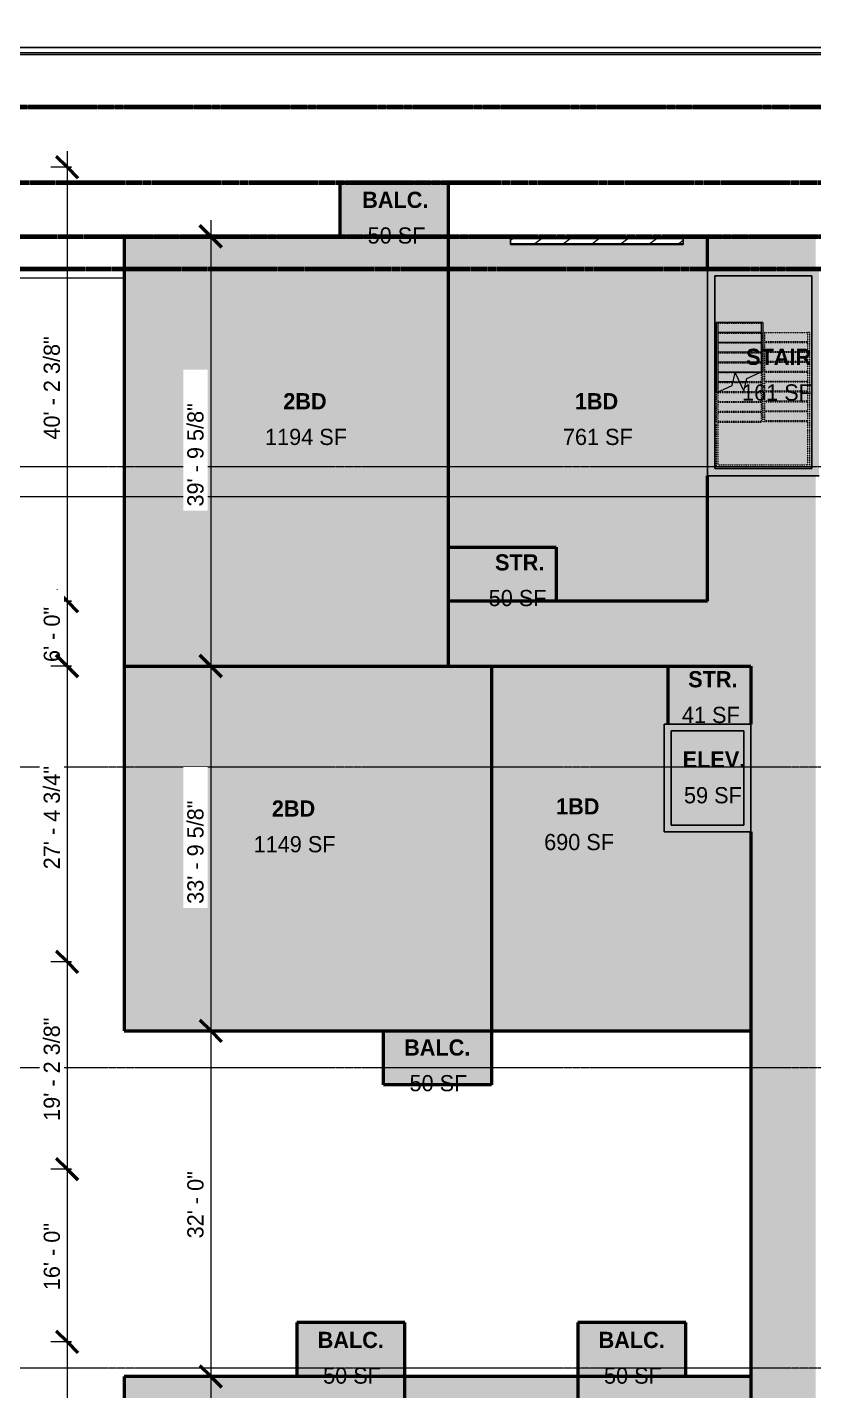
# Model space of a CAD drawing. Header units: inches. Extents: x -4414 to -113, y 9396 to 12816.
# Drawn here: x -2030 to -1157, y 10842 to 12357 of the extents above; entities that cross this region are included whole.
import ezdxf

# ---------------------------------------------------------------- set-up
doc = ezdxf.new("R2010")
doc.units = ezdxf.units.IN
doc.header["$MEASUREMENT"] = 0
for name, pattern in [('Double Dash 3_8_', [1, 0.375, -0.125, 0.125, -0.125, 0.125, -0.125]), ('Grid Line 1_2_', [0.875, 0.5, -0.125, 0.125, -0.125]), ('Overhead 1_16_', [0.101562, 0.0625, -0.039062])]:
    doc.linetypes.add(name, pattern=pattern)
for name, color, linetype, lineweight in [('0-1', 7, 'Continuous', 5), ('A-ANNO-DIMS', 211, 'Continuous', 9), ('A-ANNO-DIMS-192', 211, 'Continuous', 9), ('A-AREA-1', 53, 'Continuous', 50), ('A-AREA-IDEN', 2, 'Continuous', 9), ('A-AREA-PATT-1', 50, 'Continuous', 9), ('A-FLOR-1', 10, 'Continuous', 5), ('A-FLOR-2', 9, 'Continuous', 9), ('A-WALL', 113, 'Continuous', 9), ('A-WALL-1', 23, 'Continuous', 9), ('A-WALL-2', 253, 'Continuous', 25), ('A-WALL-5', 113, 'Continuous', 5), ('A-WALL-6', 113, 'Continuous', 25), ('A-WALL-PATT-3', 111, 'Continuous', 9), ('C-PROP-LINE', 91, 'Double Dash 3_8_', 70), ('C-TOPO', 7, 'Continuous', 9), ('G-ANNO-SYMB', 111, 'Continuous', 9), ('S-GRID-1', 1, 'Grid Line 1_2_', 9), ('S-STRS-1', 8, 'Continuous', 9), ('S-STRS-2', 55, 'Continuous', 5), ('S-STRS-3', 9, 'Continuous', 9), ('S-STRS-4', 9, 'Overhead 1_16_', 9), ('S-STRS-MBND-1', 9, 'Overhead 1_16_', 9), ('S-STRS-MBND-2', 9, 'Continuous', 9)]:
    doc.layers.add(name, color=color, linetype=linetype, lineweight=lineweight)
doc.layers.add('A-AREA-PATT-2', color=7, linetype='Continuous', lineweight=9, transparency=0.9)
doc.layers.add('A-AREA-PATT-3', color=50, linetype='Continuous', lineweight=9, transparency=0.9)
doc.styles.add('Century Gothic', font='ufonts.com_century-gothic.ttf', dxfattribs={"height": 18})
doc.styles.add('Century Gothic_B', font='GOTHICB.TTF', dxfattribs={"height": 18})
doc.dimstyles.new('OD__1_8__Tol__', dxfattribs={"dimscale": 12, "dimtxt": 18.795029, "dimasz": 2, "dimexe": 1.5, "dimexo": 1, "dimgap": 0.25, "dimtad": 1, "dimdec": 3, "dimrnd": 0.125, "dimzin": 3, "dimdsep": 46, "dimlunit": 4, "dimtxsty": 'Century Gothic', "dimblk1": 'OBLIQUE', "dimblk2": 'OBLIQUE', "dimsah": 1, "dimcen": 0.09, "dimdle": 1.5, "dimazin": 0, "dimtfac": 1, "dimtdec": 4, "dimtix": 1, "dimtmove": 0, "dimatfit": 3, "dimfxl": 1, "dimtvp": 1, "dimtfill": 1, "dimfrac": 2, "dimtolj": 1, "dimtzin": 0, "dimarcsym": 2})

# ---------------------------------------------------------------- blocks, each defined once
blk = doc.blocks.new('1750 Ox - Topography_rvt-1-FLOOR PLAN - 2ND FLOOR')
at = {"layer": 'C-TOPO'}
for p, q in [((-2297.1, 12328.6), (-1835.7, 12328.6)), ((-1835.7, 12328.6), (-2297.1, 12328.6)), ((-1835.5, 12334.6), (-2295.5, 12334.6)), ((-2295.5, 12334.6), (-1835.5, 12334.6)), ((-1835.7, 12328.6), (-1566.7, 12328.6)), ((-1566.7, 12328.6), (-1835.7, 12328.6)), ((-1567.3, 12334.6), (-1835.5, 12334.6)), ((-1835.5, 12334.6), (-1567.3, 12334.6)), ((-1368.9, 12334.6), (-1567.3, 12334.6)), ((-1567.3, 12334.6), (-1368.9, 12334.6)), ((-1566.7, 12328.6), (-1367.7, 12328.6)), ((-1367.7, 12328.6), (-1566.7, 12328.6)), ((-1319.5, 12334.6), (-1368.9, 12334.6)), ((-1368.9, 12334.6), (-1319.5, 12334.6)), ((-1367.7, 12328.6), (-1318.9, 12328.6)), ((-1318.9, 12328.6), (-1367.7, 12328.6)), ((-793.4, 12334.6), (-1319.5, 12334.6)), ((-1319.5, 12334.6), (-793.4, 12334.6)), ((-1318.9, 12328.6), (-791.3, 12328.6)), ((-791.3, 12328.6), (-1318.9, 12328.6)), ((-1837.6, 12268.6), (-2313.1, 12268.6)), ((-2313.1, 12268.6), (-1837.6, 12268.6)), ((-1560.4, 12268.6), (-1837.6, 12268.6)), ((-1837.6, 12268.6), (-1560.4, 12268.6)), ((-1355.3, 12268.6), (-1560.4, 12268.6)), ((-1560.4, 12268.6), (-1355.3, 12268.6)), ((-1313.5, 12268.6), (-1355.3, 12268.6)), ((-1355.3, 12268.6), (-1313.5, 12268.6)), ((-770.5, 12268.6), (-1313.5, 12268.6)), ((-1313.5, 12268.6), (-770.5, 12268.6)), ((-2061.9, 12078.6), (-1946.2, 12078.6)), ((-1946.2, 12078.6), (-1922.7, 12078.6))]:
    blk.add_line(p, q, dxfattribs=at)
blk = doc.blocks.new('1750 Ox - 2nd Phase_rvt-1-FLOOR PLAN - 2ND FLOOR')
at = {"layer": 'A-AREA-PATT-1'}
for points in [[(-1922.7, 11647), (-1562.7, 11647), (-1562.7, 12124.6), (-1922.7, 12124.6), (-1922.7, 11719)], [(-1318.9, 11719), (-1274.7, 11719), (-1274.7, 12124.6), (-1301.9, 12124.6), (-1301.9, 12115.7), (-1493.5, 12115.7), (-1493.5, 12124.6), (-1562.7, 12124.6), (-1562.7, 11779), (-1442.7, 11779), (-1442.7, 11719), (-1322.7, 11719)], [(-1634.7, 11241.4), (-1514.7, 11241.4), (-1514.7, 11647), (-1922.7, 11647), (-1922.7, 11241.4), (-1913.2, 11241.4)], [(-1226.7, 11241.4), (-1226.7, 11462.6), (-1322.7, 11462.6), (-1322.7, 11582.6), (-1318.9, 11582.6), (-1318.9, 11647), (-1514.7, 11647), (-1514.7, 11241.4), (-1446.9, 11241.4)], [(-1922.7, 10379.8), (-1610.7, 10379.8), (-1610.7, 10857.4), (-1922.7, 10857.4), (-1922.7, 10395.1)], [(-1442.7, 10451.8), (-1418.7, 10451.8), (-1418.7, 10857.4), (-1610.7, 10857.4), (-1610.7, 10451.8), (-1446.9, 10451.8)], [(-1274.7, 10451.8), (-1226.7, 10451.8), (-1226.7, 10857.4), (-1418.7, 10857.4), (-1418.7, 10451.8), (-1298.7, 10451.8)]]:
    blk.add_hatch(color=256, dxfattribs=at).paths.add_polyline_path(points, flags=0)
at = {"layer": 'A-AREA-PATT-2'}
for points in [[(-1613.3, 12124.6), (-1562.7, 12124.6), (-1562.7, 12184.6), (-1682.7, 12184.6), (-1682.7, 12124.6)], [(-1446.9, 11719), (-1442.7, 11719), (-1442.7, 11779), (-1562.7, 11779), (-1562.7, 11719), (-1514.7, 11719)], [(-1234.3, 11582.6), (-1226.7, 11582.6), (-1226.7, 11647), (-1318.9, 11647), (-1318.9, 11582.6), (-1274.7, 11582.6)], [(-1315.1, 11470.2), (-1234.3, 11470.2), (-1234.3, 11575), (-1315.1, 11575), (-1315.1, 11494.2)], [(-1592.1, 11181.4), (-1514.7, 11181.4), (-1514.7, 11241.4), (-1634.7, 11241.4), (-1634.7, 11181.4)], [(-1610.7, 10857.4), (-1610.7, 10917.4), (-1730.7, 10917.4), (-1730.7, 10857.4)], [(-1298.7, 10857.4), (-1298.7, 10917.4), (-1418.7, 10917.4), (-1418.7, 10857.4)]]:
    blk.add_hatch(color=256, dxfattribs=at).paths.add_polyline_path(points, flags=0)
h = blk.add_hatch(color=256, dxfattribs=at)
h.paths.add_polyline_path([(-1265.2, 11866.6), (-1158.7, 11866.6), (-1158.7, 12080.6), (-1266.7, 12080.6), (-1266.7, 11866.6)], flags=0)
h.paths.add_polyline_path([(-1265.2, 11950.7), (-1265.2, 12028.8), (-1213.2, 12028.8), (-1213.2, 11974.9), (-1231, 11966.6), (-1234.4, 11952.6), (-1243.9, 11973), (-1247.3, 11959), (-1263.2, 11951.6)], flags=0)
at = {"layer": 'A-AREA-PATT-3'}
blk.add_hatch(color=256, dxfattribs=at).paths.add_polyline_path([(-1213.8, 10281), (-1154.7, 10281), (-1154.7, 11858.6), (-1274.7, 11858.6), (-1274.7, 11719), (-1562.7, 11719), (-1562.7, 11647), (-1226.7, 11647), (-1226.7, 10451.8), (-1610.7, 10451.8), (-1610.7, 10379.8), (-1274.7, 10379.8), (-1274.7, 10281), (-1226.7, 10281)], flags=0)
at = {"layer": 'A-FLOR-1'}
h = blk.add_hatch(color=256, dxfattribs=at)
h.paths.add_polyline_path([(-1154.7, 10012.6), (-1154.7, 10051), (-1274.7, 10051), (-1274.7, 10012.6)], flags=0)
h.paths.add_polyline_path([(-1213.8, 12088.6), (-1154.7, 12088.6), (-1154.7, 12124.6), (-1274.7, 12124.6), (-1274.7, 12088.6), (-1266.7, 12088.6)], flags=0)
at = {"layer": 'A-WALL-1'}
for points in [[(-1213.8, 12080.6), (-1150.7, 12080.6), (-1150.7, 12088.6), (-1274.7, 12088.6), (-1274.7, 12080.6), (-1266.7, 12080.6)], [(-1266.7, 11858.6), (-1266.7, 12080.6), (-1274.7, 12080.6), (-1274.7, 11858.6)], [(-1150.7, 11866.6), (-1150.7, 12080.6), (-1158.7, 12080.6), (-1158.7, 11866.6)], [(-1158.7, 11858.6), (-1150.7, 11858.6), (-1150.7, 11866.6), (-1266.7, 11866.6), (-1266.7, 11858.6), (-1213.8, 11858.6)], [(-1234.3, 11575), (-1226.7, 11575), (-1226.7, 11582.6), (-1322.7, 11582.6), (-1322.7, 11575), (-1315.1, 11575)], [(-1315.1, 11470.2), (-1315.1, 11575), (-1322.7, 11575), (-1322.7, 11470.2)], [(-1234.3, 11462.6), (-1226.7, 11462.6), (-1226.7, 11575), (-1234.3, 11575), (-1234.3, 11470.2)], [(-1322.7, 11462.6), (-1234.3, 11462.6), (-1234.3, 11470.2), (-1322.7, 11470.2)]]:
    blk.add_hatch(color=256, dxfattribs=at).paths.add_polyline_path(points, flags=0)
at = {"layer": 'S-STRS-1'}
blk.add_hatch(color=256, dxfattribs=at).paths.add_polyline_path([(-1265.2, 11950.7), (-1263.2, 11951.6), (-1263.2, 12028.8), (-1265.2, 12028.8), (-1265.2, 11951.8)], flags=0)
at = {"layer": 'S-STRS-2'}
for points in [[(-1215.6, 12017.8), (-1215.2, 12017.8), (-1215.2, 12028.8), (-1263.2, 12028.8), (-1263.2, 12017.8), (-1221.5, 12017.8)], [(-1215.6, 12006.8), (-1215.2, 12006.8), (-1215.2, 12017.8), (-1263.2, 12017.8), (-1263.2, 12006.8), (-1232.5, 12006.8)], [(-1215.2, 11974), (-1213.2, 11974.9), (-1213.2, 12028.8), (-1215.2, 12028.8), (-1215.2, 11984.8)], [(-1215.2, 11995.8), (-1215.2, 12006.8), (-1263.2, 12006.8), (-1263.2, 11995.8), (-1215.6, 11995.8)], [(-1254.5, 11984.8), (-1215.2, 11984.8), (-1215.2, 11995.8), (-1263.2, 11995.8), (-1263.2, 11984.8)], [(-1215.6, 11973.8), (-1215.2, 11974), (-1215.2, 11984.8), (-1263.2, 11984.8), (-1263.2, 11973.8), (-1243.9, 11973.8)], [(-1231.9, 11962.8), (-1231, 11966.6), (-1215.6, 11973.8), (-1263.2, 11973.8), (-1263.2, 11962.8), (-1246.4, 11962.8), (-1243.9, 11973), (-1239.2, 11962.8)], [(-1263.2, 11951.6), (-1262.8, 11951.8), (-1263.2, 11951.8)]]:
    blk.add_hatch(color=256, dxfattribs=at).paths.add_polyline_path(points, flags=0)
h = blk.add_hatch(color=256, dxfattribs=at)
h.paths.add_polyline_path([(-1262.8, 11951.8), (-1247.3, 11959), (-1246.4, 11962.8), (-1263.2, 11962.8), (-1263.2, 11951.8)], flags=0)
h.paths.add_polyline_path([(-1234.4, 11952.6), (-1231.9, 11962.8), (-1239.2, 11962.8)], flags=0)
at = {"layer": 'A-AREA-1'}
for p, q in [((-1682.7, 12184.6), (-1562.7, 12184.6)), ((-1682.7, 12124.6), (-1682.7, 12184.6)), ((-1562.7, 12184.6), (-1562.7, 12124.6)), ((-1922.7, 12124.6), (-1493.5, 12124.6)), ((-1922.7, 12124.6), (-1922.7, 11241.4)), ((-1562.7, 12124.6), (-1562.7, 11647)), ((-1301.9, 12124.6), (-770.7, 12124.6)), ((-1274.7, 12088.6), (-1274.7, 12124.6)), ((-1274.7, 12088.6), (-1274.7, 12124.6)), ((-1274.7, 11740.6), (-1274.7, 11858.6)), ((-1274.7, 11719), (-1274.7, 11858.6)), ((-1562.7, 11779), (-1442.7, 11779)), ((-1442.7, 11779), (-1442.7, 11719)), ((-1274.7, 11719), (-1562.7, 11719)), ((-1922.7, 11647), (-1226.7, 11647)), ((-1514.7, 11647), (-1514.7, 11241.4)), ((-1318.9, 11647), (-1318.9, 11582.6)), ((-1226.7, 11647), (-1226.7, 11582.6)), ((-1226.7, 11462.6), (-1226.7, 10451.8)), ((-1922.7, 11241.4), (-1226.7, 11241.4)), ((-1634.7, 11181.4), (-1634.7, 11241.4)), ((-1514.7, 11241.4), (-1514.7, 11181.4)), ((-1514.7, 11181.4), (-1634.7, 11181.4)), ((-1730.7, 10917.4), (-1730.7, 10857.4)), ((-1610.7, 10917.4), (-1730.7, 10917.4)), ((-1610.7, 10857.4), (-1610.7, 10917.4)), ((-1418.7, 10917.4), (-1418.7, 10857.4)), ((-1298.7, 10917.4), (-1418.7, 10917.4)), ((-1298.7, 10857.4), (-1298.7, 10917.4)), ((-1226.7, 10857.4), (-1922.7, 10857.4)), ((-1922.7, 10857.4), (-1922.7, 10012.6)), ((-1610.7, 10379.8), (-1610.7, 10857.4)), ((-1418.7, 10857.4), (-1418.7, 10451.8))]:
    blk.add_line(p, q, dxfattribs=at)
at = {"layer": 'A-FLOR-2'}
for p, q in [((-1493.5, 12124.6), (-1922.7, 12124.6)), ((-1922.7, 12124.6), (-1922.7, 11241.4)), ((-770.7, 12124.6), (-1301.9, 12124.6)), ((-1922.7, 11241.4), (-1226.7, 11241.4)), ((-1226.7, 11241.4), (-1226.7, 10857.4)), ((-1226.7, 10857.4), (-1922.7, 10857.4)), ((-1922.7, 10857.4), (-1922.7, 10012.6))]:
    blk.add_line(p, q, dxfattribs=at)
at = {"layer": 'A-WALL-2'}
for p, q in [((-1150.7, 12088.6), (-1274.7, 12088.6)), ((-1274.7, 12088.6), (-1274.7, 12080.6)), ((-1274.7, 12080.6), (-1274.7, 11858.6)), ((-1266.7, 12080.6), (-1158.7, 12080.6)), ((-1266.7, 11866.6), (-1266.7, 12080.6)), ((-1158.7, 12080.6), (-1158.7, 11866.6)), ((-1158.7, 11866.6), (-1266.7, 11866.6)), ((-1274.7, 11858.6), (-1266.7, 11858.6)), ((-1266.7, 11858.6), (-1150.7, 11858.6)), ((-1226.7, 11582.6), (-1322.7, 11582.6)), ((-1322.7, 11582.6), (-1322.7, 11575)), ((-1226.7, 11575), (-1226.7, 11582.6)), ((-1322.7, 11575), (-1322.7, 11470.2)), ((-1315.1, 11575), (-1234.3, 11575)), ((-1315.1, 11470.2), (-1315.1, 11575)), ((-1234.3, 11575), (-1234.3, 11470.2)), ((-1226.7, 11462.6), (-1226.7, 11575)), ((-1322.7, 11470.2), (-1322.7, 11462.6)), ((-1322.7, 11462.6), (-1234.3, 11462.6)), ((-1234.3, 11470.2), (-1315.1, 11470.2)), ((-1234.3, 11462.6), (-1226.7, 11462.6))]:
    blk.add_line(p, q, dxfattribs=at)
at = {"layer": 'S-STRS-3'}
for p, q in [((-1263.2, 12028.8), (-1265.2, 12028.8)), ((-1265.2, 12028.8), (-1265.2, 11950.7)), ((-1263.2, 12028.8), (-1263.2, 12017.8)), ((-1215.2, 12028.8), (-1263.2, 12028.8)), ((-1263.2, 12017.8), (-1263.2, 12006.8)), ((-1215.2, 12017.8), (-1263.2, 12017.8)), ((-1213.2, 12028.8), (-1215.2, 12028.8)), ((-1215.2, 12028.8), (-1215.2, 12017.8)), ((-1215.2, 12017.8), (-1215.2, 12006.8)), ((-1213.2, 12028.8), (-1213.2, 11974.9)), ((-1263.2, 12006.8), (-1263.2, 11995.8)), ((-1215.2, 12006.8), (-1263.2, 12006.8)), ((-1215.2, 12006.8), (-1215.2, 11995.8)), ((-1263.2, 11995.8), (-1263.2, 11984.8)), ((-1215.2, 11995.8), (-1263.2, 11995.8)), ((-1215.2, 11995.8), (-1215.2, 11984.8)), ((-1263.2, 11984.8), (-1263.2, 11973.8)), ((-1215.2, 11984.8), (-1263.2, 11984.8)), ((-1263.2, 11973.8), (-1263.2, 11962.8)), ((-1215.6, 11973.8), (-1263.2, 11973.8)), ((-1215.2, 11984.8), (-1215.2, 11974)), ((-1263.2, 11962.8), (-1263.2, 11951.8)), ((-1246.4, 11962.8), (-1263.2, 11962.8)), ((-1231.9, 11962.8), (-1239.2, 11962.8)), ((-1263.2, 11951.8), (-1263.2, 11951.6)), ((-1262.8, 11951.8), (-1263.2, 11951.8))]:
    blk.add_line(p, q, dxfattribs=at)
at = {"layer": 'S-STRS-4'}
for p, q in [((-1215.2, 12027.8), (-1263.2, 12027.8)), ((-1215.2, 12016.8), (-1263.2, 12016.8)), ((-1215.2, 12005.8), (-1263.2, 12005.8)), ((-1215.2, 11994.8), (-1263.2, 11994.8)), ((-1215.2, 11983.8), (-1263.2, 11983.8)), ((-1244, 11972.8), (-1263.2, 11972.8)), ((-1217.7, 11972.8), (-1243.8, 11972.8)), ((-1246.6, 11961.8), (-1263.2, 11961.8)), ((-1232.2, 11961.8), (-1238.7, 11961.8))]:
    blk.add_line(p, q, dxfattribs=at)
at = {"layer": 'S-STRS-MBND-1'}
for p, q in [((-1211.2, 12017.8), (-1213.2, 12017.8)), ((-1213.2, 11920.8), (-1213.2, 12017.8)), ((-1211.2, 11918.8), (-1211.2, 12017.8)), ((-1211.2, 12017.8), (-1163.2, 12017.8)), ((-1161.2, 12017.8), (-1163.2, 12017.8)), ((-1163.2, 11909.9), (-1163.2, 12017.8)), ((-1161.2, 11909.9), (-1161.2, 12017.8)), ((-1211.2, 12007.8), (-1163.2, 12007.8)), ((-1211.2, 12006.8), (-1163.2, 12006.8)), ((-1211.2, 11996.8), (-1163.2, 11996.8)), ((-1211.2, 11995.8), (-1163.2, 11995.8)), ((-1243.8, 11972.8), (-1244, 11972.8)), ((-1215.2, 11972.8), (-1217.7, 11972.8)), ((-1215.2, 11973.8), (-1215.6, 11973.8)), ((-1215.2, 11974), (-1215.2, 11920.8)), ((-1213.2, 11974.9), (-1213.2, 11920.8)), ((-1211.2, 11985.8), (-1163.2, 11985.8)), ((-1211.2, 11984.8), (-1163.2, 11984.8)), ((-1211.2, 11974.8), (-1163.2, 11974.8)), ((-1211.2, 11973.8), (-1163.2, 11973.8)), ((-1238.7, 11961.8), (-1246.6, 11961.8)), ((-1239.2, 11962.8), (-1246.4, 11962.8)), ((-1215.2, 11961.8), (-1232.2, 11961.8)), ((-1215.2, 11962.8), (-1231.9, 11962.8)), ((-1211.2, 11963.8), (-1163.2, 11963.8)), ((-1211.2, 11962.8), (-1163.2, 11962.8)), ((-1265.2, 11950.7), (-1265.2, 11916.6)), ((-1263.2, 11951.6), (-1263.2, 11916.6)), ((-1215.2, 11950.8), (-1263.2, 11950.8)), ((-1215.2, 11951.8), (-1262.8, 11951.8)), ((-1211.2, 11952.8), (-1163.2, 11952.8)), ((-1211.2, 11951.8), (-1163.2, 11951.8)), ((-1211.2, 11941.8), (-1163.2, 11941.8)), ((-1215.2, 11940.8), (-1263.2, 11940.8)), ((-1215.2, 11939.8), (-1263.2, 11939.8)), ((-1215.2, 11929.8), (-1263.2, 11929.8)), ((-1215.2, 11928.8), (-1263.2, 11928.8)), ((-1211.2, 11940.8), (-1163.2, 11940.8)), ((-1211.2, 11930.8), (-1163.2, 11930.8)), ((-1211.2, 11929.8), (-1163.2, 11929.8)), ((-1265.2, 11916.6), (-1265.2, 11868.8)), ((-1215.2, 11918.8), (-1263.2, 11918.8)), ((-1215.2, 11917.8), (-1263.2, 11917.8)), ((-1263.2, 11916.6), (-1263.2, 11870.8)), ((-1215.2, 11920.8), (-1215.2, 11918.8)), ((-1215.2, 11920.8), (-1215.2, 11918.8)), ((-1213.2, 11918.8), (-1215.2, 11918.8)), ((-1213.2, 11918.8), (-1211.2, 11918.8)), ((-1211.2, 11919.8), (-1163.2, 11919.8)), ((-1211.2, 11918.8), (-1163.2, 11918.8)), ((-1163.2, 11870.8), (-1163.2, 11909.9)), ((-1161.2, 11868.8), (-1161.2, 11909.9)), ((-1265.2, 11868.8), (-1161.2, 11868.8)), ((-1263.2, 11870.8), (-1163.2, 11870.8))]:
    blk.add_line(p, q, dxfattribs=at)
at = {"layer": 'S-STRS-MBND-2'}
for p, q in [((-1247.3, 11959), (-1243.9, 11973)), ((-1243.9, 11973), (-1234.4, 11952.6)), ((-1231, 11966.6), (-1213.2, 11974.9)), ((-1265.2, 11950.7), (-1247.3, 11959)), ((-1234.4, 11952.6), (-1231, 11966.6))]:
    blk.add_line(p, q, dxfattribs=at)
blk = doc.blocks.new('Family - ___-1749192-FLOOR PLAN - 2ND FLOOR')
at = {"layer": 'C-PROP-LINE'}
for p, q in [((-3990.8, 12268.6), (-614.5, 12268.6)), ((-3930.7, 12184.6), (-697.7, 12184.6)), ((-3870.6, 12124.6), (-733.1, 12124.6))]:
    blk.add_line(p, q, dxfattribs=at)
blk = doc.blocks.new('Family - ___-1754402-FLOOR PLAN - 2ND FLOOR')
at = {"layer": 'C-PROP-LINE'}
blk.add_line((-3834.5, 12088.6), (-614.5, 12088.6), dxfattribs=at)
blk = doc.blocks.new('DIMBLOCK20-FLOOR PLAN - 2ND FLOOR')
at = {"layer": 'A-ANNO-DIMS-192'}
for p, q in [((-1986, 12219.4), (-1986, 11719)), ((-1981, 12201.4), (-2004, 12201.4)), ((-1986, 12201.4), (-1981, 12201.4)), ((-1981, 11719), (-2004, 11719)), ((-1986, 11719), (-1981, 11719))]:
    blk.add_line(p, q, dxfattribs=at)
at = {"layer": 'A-ANNO-DIMS-192', "lineweight": 50}
for p, q in [((-1986, 12201.4), (-1998, 12213.4)), ((-1986, 12201.4), (-1974, 12189.4)), ((-1986, 11719), (-1998, 11731)), ((-1986, 11719), (-1974, 11707))]:
    blk.add_line(p, q, dxfattribs=at)
at = {"layer": 'A-ANNO-DIMS-192', "color": 0, "insert": (-2012, 11898.7), "char_height": 18, "width": 147.496, "attachment_point": 1, "rotation": 90, "line_spacing_factor": 0.984502, "style": 'Century Gothic', "bg_fill": 3, "box_fill_scale": 1.25, "bg_fill_color": 256, "bg_fill_true_color": 13158600, "bg_fill_transparency": 0}
blk.add_mtext('40\' - 2 3/8"', dxfattribs=at)
blk = doc.blocks.new('_Oblique')
at = {"color": 0, "linetype": 'ByBlock', "lineweight": -2}
blk.add_line((-0.5, -0.5), (0.5, 0.5), dxfattribs=at)
blk = doc.blocks.new('DIMBLOCK21-FLOOR PLAN - 2ND FLOOR')
at = {"layer": 'A-ANNO-DIMS-192', "lineweight": 50}
for p, q in [((-1986, 11719), (-1998, 11731)), ((-1986, 11719), (-1974, 11707)), ((-1986, 11647), (-1998, 11659)), ((-1986, 11647), (-1974, 11635))]:
    blk.add_line(p, q, dxfattribs=at)
at = {"layer": 'A-ANNO-DIMS-192'}
for p, q in [((-1981, 11719), (-2004, 11719)), ((-1986, 11719), (-1986, 11647)), ((-1986, 11719), (-1981, 11719)), ((-1981, 11647), (-2004, 11647)), ((-1986, 11647), (-1981, 11647))]:
    blk.add_line(p, q, dxfattribs=at)
at = {"layer": 'A-ANNO-DIMS-192', "color": 0, "insert": (-2012, 11651.5), "char_height": 18, "width": 75.538, "attachment_point": 1, "rotation": 90, "line_spacing_factor": 0.984502, "style": 'Century Gothic', "bg_fill": 3, "box_fill_scale": 1.25, "bg_fill_color": 256, "bg_fill_true_color": 13158600, "bg_fill_transparency": 0}
blk.add_mtext('6\' - 0"', dxfattribs=at)
blk = doc.blocks.new('DIMBLOCK22-FLOOR PLAN - 2ND FLOOR')
at = {"layer": 'A-ANNO-DIMS-192', "lineweight": 50}
for p, q in [((-1986, 11647), (-1998, 11659)), ((-1986, 11647), (-1974, 11635)), ((-1986, 11318.2), (-1998, 11330.2)), ((-1986, 11318.2), (-1974, 11306.2))]:
    blk.add_line(p, q, dxfattribs=at)
at = {"layer": 'A-ANNO-DIMS-192'}
for p, q in [((-1981, 11647), (-2004, 11647)), ((-1986, 11647), (-1986, 11318.2)), ((-1986, 11647), (-1981, 11647)), ((-1981, 11318.2), (-2004, 11318.2)), ((-1986, 11318.2), (-1981, 11318.2))]:
    blk.add_line(p, q, dxfattribs=at)
at = {"layer": 'A-ANNO-DIMS-192', "color": 0, "insert": (-2012, 11421.1), "char_height": 18, "width": 147.496, "attachment_point": 1, "rotation": 90, "line_spacing_factor": 0.984502, "style": 'Century Gothic', "bg_fill": 3, "box_fill_scale": 1.25, "bg_fill_color": 256, "bg_fill_true_color": 13158600, "bg_fill_transparency": 0}
blk.add_mtext('27\' - 4 3/4"', dxfattribs=at)
blk = doc.blocks.new('DIMBLOCK23-FLOOR PLAN - 2ND FLOOR')
at = {"layer": 'A-ANNO-DIMS-192', "lineweight": 50}
for p, q in [((-1986, 11318.2), (-1998, 11330.2)), ((-1986, 11318.2), (-1974, 11306.2)), ((-1986, 11087.8), (-1998, 11099.8)), ((-1986, 11087.8), (-1974, 11075.8))]:
    blk.add_line(p, q, dxfattribs=at)
at = {"layer": 'A-ANNO-DIMS-192'}
for p, q in [((-1981, 11318.2), (-2004, 11318.2)), ((-1986, 11318.2), (-1986, 11087.8)), ((-1986, 11318.2), (-1981, 11318.2)), ((-1981, 11087.8), (-2004, 11087.8)), ((-1986, 11087.8), (-1981, 11087.8))]:
    blk.add_line(p, q, dxfattribs=at)
at = {"layer": 'A-ANNO-DIMS-192', "color": 0, "insert": (-2012, 11141.5), "char_height": 18, "width": 147.496, "attachment_point": 1, "rotation": 90, "line_spacing_factor": 0.984502, "style": 'Century Gothic', "bg_fill": 3, "box_fill_scale": 1.25, "bg_fill_color": 256, "bg_fill_true_color": 13158600, "bg_fill_transparency": 0}
blk.add_mtext('19\' - 2 3/8"', dxfattribs=at)
blk = doc.blocks.new('DIMBLOCK24-FLOOR PLAN - 2ND FLOOR')
at = {"layer": 'A-ANNO-DIMS-192', "lineweight": 50}
for p, q in [((-1986, 11087.8), (-1998, 11099.8)), ((-1986, 11087.8), (-1974, 11075.8)), ((-1986, 10895.8), (-1998, 10907.8)), ((-1986, 10895.8), (-1974, 10883.8))]:
    blk.add_line(p, q, dxfattribs=at)
at = {"layer": 'A-ANNO-DIMS-192'}
for p, q in [((-1981, 11087.8), (-2004, 11087.8)), ((-1986, 11087.8), (-1986, 10895.8)), ((-1986, 11087.8), (-1981, 11087.8)), ((-1981, 10895.8), (-2004, 10895.8)), ((-1986, 10895.8), (-1981, 10895.8))]:
    blk.add_line(p, q, dxfattribs=at)
at = {"layer": 'A-ANNO-DIMS-192', "color": 0, "insert": (-2012, 10953.3), "char_height": 18, "width": 92.364, "attachment_point": 1, "rotation": 90, "line_spacing_factor": 0.984502, "style": 'Century Gothic', "bg_fill": 3, "box_fill_scale": 1.25, "bg_fill_color": 256, "bg_fill_true_color": 13158600, "bg_fill_transparency": 0}
blk.add_mtext('16\' - 0"', dxfattribs=at)
blk = doc.blocks.new('DIMBLOCK25-FLOOR PLAN - 2ND FLOOR')
at = {"layer": 'A-ANNO-DIMS-192', "lineweight": 50}
for p, q in [((-1986, 10895.8), (-1998, 10907.8)), ((-1986, 10895.8), (-1974, 10883.8)), ((-1986, 10451.8), (-1998, 10463.8)), ((-1986, 10451.8), (-1974, 10439.8))]:
    blk.add_line(p, q, dxfattribs=at)
at = {"layer": 'A-ANNO-DIMS-192'}
for p, q in [((-1981, 10895.8), (-2004, 10895.8)), ((-1986, 10895.8), (-1986, 10451.8)), ((-1986, 10895.8), (-1981, 10895.8)), ((-1981, 10451.8), (-2004, 10451.8)), ((-1986, 10451.8), (-1981, 10451.8))]:
    blk.add_line(p, q, dxfattribs=at)
at = {"layer": 'A-ANNO-DIMS-192', "color": 0, "insert": (-2012, 10635.3), "char_height": 18, "width": 92.364, "attachment_point": 1, "rotation": 90, "line_spacing_factor": 0.984502, "style": 'Century Gothic', "bg_fill": 3, "box_fill_scale": 1.25, "bg_fill_color": 256, "bg_fill_true_color": 13158600, "bg_fill_transparency": 0}
blk.add_mtext('37\' - 0"', dxfattribs=at)
blk = doc.blocks.new('DIMBLOCK40-FLOOR PLAN - 2ND FLOOR')
at = {"layer": 'A-ANNO-DIMS-192'}
for p, q in [((-3990.8, 12280.6), (-3990.8, 12344.4)), ((-614.5, 12280.6), (-614.5, 12344.4)), ((-596.5, 12326.4), (-4008.8, 12326.4)), ((-3990.8, 12326.4), (-3990.8, 12280.6)), ((-614.5, 12326.4), (-614.5, 12280.6))]:
    blk.add_line(p, q, dxfattribs=at)
at = {"layer": 'A-ANNO-DIMS-192', "lineweight": 50}
for p, q in [((-3990.8, 12326.4), (-3978.8, 12338.4)), ((-614.5, 12326.4), (-602.5, 12338.4)), ((-3990.8, 12326.4), (-4002.8, 12314.4)), ((-614.5, 12326.4), (-626.5, 12314.4))]:
    blk.add_line(p, q, dxfattribs=at)
at = {"layer": 'A-ANNO-DIMS-192', "color": 0, "insert": (-2371.2, 12352.5), "char_height": 18, "width": 164.322, "attachment_point": 1, "line_spacing_factor": 0.984502, "style": 'Century Gothic', "bg_fill": 3, "box_fill_scale": 1.25, "bg_fill_color": 256, "bg_fill_true_color": 13158600, "bg_fill_transparency": 0}
blk.add_mtext('281\' - 4 1/4"', dxfattribs=at)
blk = doc.blocks.new('DIMBLOCK60-FLOOR PLAN - 2ND FLOOR')
at = {"layer": 'A-ANNO-DIMS-192'}
for p, q in [((-1826.4, 12142.6), (-1826.4, 11647)), ((-1821.5, 12124.6), (-1844.4, 12124.6)), ((-1826.4, 12124.6), (-1821.5, 12124.6)), ((-1821.5, 11647), (-1844.4, 11647)), ((-1826.4, 11647), (-1821.5, 11647))]:
    blk.add_line(p, q, dxfattribs=at)
at = {"layer": 'A-ANNO-DIMS-192', "lineweight": 50}
for p, q in [((-1826.4, 12124.6), (-1838.4, 12136.6)), ((-1826.4, 12124.6), (-1814.4, 12112.6)), ((-1826.4, 11647), (-1838.4, 11659)), ((-1826.4, 11647), (-1814.4, 11635))]:
    blk.add_line(p, q, dxfattribs=at)
at = {"layer": 'A-ANNO-DIMS-192', "color": 0, "insert": (-1852.5, 11824.3), "char_height": 18, "width": 147.496, "attachment_point": 1, "rotation": 90, "line_spacing_factor": 0.984502, "style": 'Century Gothic', "bg_fill": 3, "box_fill_scale": 1.25, "bg_fill_color": 256, "bg_fill_true_color": 13158600, "bg_fill_transparency": 0}
blk.add_mtext('39\' - 9 5/8"', dxfattribs=at)
blk = doc.blocks.new('DIMBLOCK61-FLOOR PLAN - 2ND FLOOR')
at = {"layer": 'A-ANNO-DIMS-192', "lineweight": 50}
for p, q in [((-1826.4, 11647), (-1838.4, 11659)), ((-1826.4, 11647), (-1814.4, 11635)), ((-1826.4, 11241.4), (-1838.4, 11253.4)), ((-1826.4, 11241.4), (-1814.4, 11229.4))]:
    blk.add_line(p, q, dxfattribs=at)
at = {"layer": 'A-ANNO-DIMS-192'}
for p, q in [((-1821.5, 11647), (-1844.4, 11647)), ((-1826.4, 11647), (-1826.4, 11241.4)), ((-1826.4, 11647), (-1821.5, 11647)), ((-1821.5, 11241.4), (-1844.4, 11241.4)), ((-1826.4, 11241.4), (-1821.5, 11241.4))]:
    blk.add_line(p, q, dxfattribs=at)
at = {"layer": 'A-ANNO-DIMS-192', "color": 0, "insert": (-1852.5, 11382.7), "char_height": 18, "width": 147.496, "attachment_point": 1, "rotation": 90, "line_spacing_factor": 0.984502, "style": 'Century Gothic', "bg_fill": 3, "box_fill_scale": 1.25, "bg_fill_color": 256, "bg_fill_true_color": 13158600, "bg_fill_transparency": 0}
blk.add_mtext('33\' - 9 5/8"', dxfattribs=at)
blk = doc.blocks.new('DIMBLOCK62-FLOOR PLAN - 2ND FLOOR')
at = {"layer": 'A-ANNO-DIMS-192', "lineweight": 50}
for p, q in [((-1826.4, 11241.4), (-1838.4, 11253.4)), ((-1826.4, 11241.4), (-1814.4, 11229.4)), ((-1826.4, 10857.4), (-1838.4, 10869.4)), ((-1826.4, 10857.4), (-1814.4, 10845.4))]:
    blk.add_line(p, q, dxfattribs=at)
at = {"layer": 'A-ANNO-DIMS-192'}
for p, q in [((-1821.5, 11241.4), (-1844.4, 11241.4)), ((-1826.4, 11241.4), (-1826.4, 10857.4)), ((-1826.4, 11241.4), (-1821.5, 11241.4)), ((-1821.5, 10857.4), (-1844.4, 10857.4)), ((-1826.4, 10857.4), (-1821.5, 10857.4))]:
    blk.add_line(p, q, dxfattribs=at)
at = {"layer": 'A-ANNO-DIMS-192', "color": 0, "insert": (-1852.5, 11010.9), "char_height": 18, "width": 92.364, "attachment_point": 1, "rotation": 90, "line_spacing_factor": 0.984502, "style": 'Century Gothic', "bg_fill": 3, "box_fill_scale": 1.25, "bg_fill_color": 256, "bg_fill_true_color": 13158600, "bg_fill_transparency": 0}
blk.add_mtext('32\' - 0"', dxfattribs=at)
blk = doc.blocks.new('DIMBLOCK63-FLOOR PLAN - 2ND FLOOR')
at = {"layer": 'A-ANNO-DIMS-192', "lineweight": 50}
for p, q in [((-1826.4, 10857.4), (-1838.4, 10869.4)), ((-1826.4, 10857.4), (-1814.4, 10845.4)), ((-1826.4, 10379.8), (-1838.4, 10391.8)), ((-1826.4, 10379.8), (-1814.4, 10367.8))]:
    blk.add_line(p, q, dxfattribs=at)
at = {"layer": 'A-ANNO-DIMS-192'}
for p, q in [((-1821.5, 10857.4), (-1844.4, 10857.4)), ((-1826.4, 10857.4), (-1826.4, 10379.8)), ((-1826.4, 10857.4), (-1821.5, 10857.4)), ((-1821.5, 10379.8), (-1844.4, 10379.8)), ((-1826.4, 10379.8), (-1821.5, 10379.8))]:
    blk.add_line(p, q, dxfattribs=at)
at = {"layer": 'A-ANNO-DIMS-192', "color": 0, "insert": (-1852.5, 10557.1), "char_height": 18, "width": 147.496, "attachment_point": 1, "rotation": 90, "line_spacing_factor": 0.984502, "style": 'Century Gothic', "bg_fill": 3, "box_fill_scale": 1.25, "bg_fill_color": 256, "bg_fill_true_color": 13158600, "bg_fill_transparency": 0}
blk.add_mtext('39\' - 9 5/8"', dxfattribs=at)

msp = doc.modelspace()

# ---------------------------------------------------------------- hatches: boundary and pattern name
at = {"layer": 'A-WALL-5'}
for points in [[(-1493.486237, 12124.339396), (-1301.861237, 12124.339396), (-1301.861237, 12124.589396), (-1493.486237, 12124.589396)], [(-1446.923845, 12122.839396), (-1301.861237, 12122.839396), (-1301.861237, 12124.339396), (-1493.486237, 12124.339396), (-1493.486237, 12122.839396)]]:
    msp.add_hatch(color=256, dxfattribs=at).paths.add_polyline_path(points, flags=0)
at = {"layer": 'A-WALL-PATT-3'}
h = msp.add_hatch(dxfattribs=at)
h.set_pattern_fill('FP_4', color=256, style=0, pattern_type=2)
h.set_pattern_definition([(0, (0, 0), (0, 9.596), []), (315, (0, 0), (9.5968532, 0), [13.571, -13.571]), (45, (0, 0), (9.5968532, 0), [13.571, -13.571])])
h.paths.add_polyline_path([(-1446.923845, 12121.839396), (-1301.861237, 12121.839396), (-1301.861237, 12122.839396), (-1493.486237, 12122.839396), (-1493.486237, 12121.839396)], flags=0)
h = msp.add_hatch(dxfattribs=at)
h.set_pattern_fill('FP_1', color=256, style=0, pattern_type=2)
h.set_pattern_definition([(216.87, (12.795, 31.987), (95.9612857, 63.9749714), [15.994, -143.942]), (206.565, (31.987, 22.391), (-31.986981, -31.986924), [35.763, -35.763]), (198.435, (31.987, 6.397), (-63.974746, -31.987128), [20.231, -80.922])])
h.paths.add_polyline_path([(-1446.923845, 12116.339396), (-1301.861237, 12116.339396), (-1301.861237, 12121.839396), (-1493.486237, 12121.839396), (-1493.486237, 12116.339396)], flags=0)
h = msp.add_hatch(dxfattribs=at)
h.set_pattern_fill('FP_2', color=256, style=0, pattern_type=2)
h.set_pattern_definition([(0, (0, 0), (61.44, 15.36), [2.534, -43.546, 2.534, -43.546, -245.76]), (0, (0, 0), (61.44, 15.36), [-92.16, 2.534, -89.626, 2.534, -43.546, -107.52]), (0, (0, 0), (61.44, 15.36), [-230.4, 2.534, -28.186, 2.534, -74.266]), (120, (23.04, 7.68), (-44.02215, 45.5286), [2.534, -43.546, 2.534, -43.546, -245.76]), (120, (23.04, 7.68), (-44.02215, 45.5286), [-92.16, 2.534, -89.626, 2.534, -43.546, -107.52]), (120, (23.04, 7.68), (-44.02215, 45.5286), [-230.4, 2.534, -28.186, 2.534, -74.266]), (240, (30.72, 38.4), (-17.41785, -60.8886), [2.534, -43.546, 2.534, -43.546, -245.76]), (240, (30.72, 38.4), (-17.41785, -60.8886), [-92.16, 2.534, -89.626, 2.534, -43.546, -107.52]), (240, (30.72, 38.4), (-17.41785, -60.8886), [-230.4, 2.534, -28.186, 2.534, -74.266])])
h.paths.add_polyline_path([(-1446.923845, 12115.714396), (-1301.861237, 12115.714396), (-1301.861237, 12116.339396), (-1493.486237, 12116.339396), (-1493.486237, 12115.714396)], flags=0)

# ---------------------------------------------------------------- linework, layer by layer
at = {"layer": 'A-WALL'}
for p, q in [((-1301.861237, 12124.339396), (-1493.486237, 12124.339396)), ((-1301.861237, 12122.839396), (-1493.486237, 12122.839396)), ((-1301.861237, 12121.839396), (-1493.486237, 12121.839396)), ((-1301.861237, 12116.339396), (-1493.486237, 12116.339396))]:
    msp.add_line(p, q, dxfattribs=at)
at = {"layer": 'A-WALL-6'}
for p, q in [((-1301.861237, 12124.589396), (-1493.486237, 12124.589396)), ((-1493.486237, 12124.589396), (-1493.486237, 12115.714396)), ((-1301.861237, 12115.714396), (-1301.861237, 12124.589396)), ((-1493.486237, 12115.714396), (-1301.861237, 12115.714396))]:
    msp.add_line(p, q, dxfattribs=at)
at = {"layer": 'G-ANNO-SYMB'}
msp.add_line((-357.431129, 11835.192586), (-4107.507065, 11835.192586), dxfattribs=at)
at = {"layer": 'S-GRID-1'}
for p, q in [((-464.451044, 11868.589396), (-4316.340834, 11868.589396)), ((-464.451044, 11534.589396), (-4316.340834, 11534.589396)), ((-464.451044, 11200.589396), (-4316.340834, 11200.589396)), ((-464.451044, 10866.589396), (-4316.340834, 10866.589396))]:
    msp.add_line(p, q, dxfattribs=at)

# ---------------------------------------------------------------- block references
at = {"layer": '0-1'}
for name in ['1750 Ox - Topography_rvt-1-FLOOR PLAN - 2ND FLOOR', '1750 Ox - 2nd Phase_rvt-1-FLOOR PLAN - 2ND FLOOR']:
    msp.add_blockref(name, (0, 0), dxfattribs=at)
at = {"layer": 'C-PROP-LINE'}
for name in ['Family - ___-1749192-FLOOR PLAN - 2ND FLOOR', 'Family - ___-1754402-FLOOR PLAN - 2ND FLOOR']:
    msp.add_blockref(name, (0, 0), dxfattribs=at)

# ---------------------------------------------------------------- texts
at = {"layer": 'A-AREA-IDEN', "char_height": 18, "attachment_point": 1}
for s, insert, width, style in [('BALC.', (-1658.236317, 12174.222482), 87.264, 'Century Gothic_B'), ('50 SF', (-1652.226868, 12134.581637), 72.72, 'Century Gothic'), ('STAIR', (-1231.80648, 11999.742089), 78.78, 'Century Gothic_B'), ('161 SF', (-1236.304118, 11960.101245), 89.688, 'Century Gothic'), ('2BD', (-1745.884341, 11950.335194), 57.57, 'Century Gothic_B'), ('1BD', (-1422.050277, 11950.335194), 57.57, 'Century Gothic_B'), ('1194 SF', (-1766.142609, 11910.69435), 106.656, 'Century Gothic'), ('761 SF', (-1435.316419, 11910.69435), 89.688, 'Century Gothic'), ('STR.', (-1510.699674, 11771.26384), 55.752, 'Century Gothic_B'), ('50 SF', (-1517.6918, 11731.622995), 72.72, 'Century Gothic'), ('STR.', (-1296.116192, 11641.36549), 55.752, 'Century Gothic_B'), ('41 SF', (-1303.108318, 11601.724646), 72.72, 'Century Gothic'), ('ELEV.', (-1302.317465, 11552.07826), 76.356, 'Century Gothic_B'), ('59 SF', (-1300.805654, 11512.437415), 72.72, 'Century Gothic'), ('2BD', (-1758.585924, 11497.651486), 57.57, 'Century Gothic_B'), ('1BD', (-1442.872527, 11500.040529), 57.57, 'Century Gothic_B'), ('1149 SF', (-1778.844192, 11458.010641), 106.656, 'Century Gothic'), ('690 SF', (-1456.138668, 11460.399685), 89.688, 'Century Gothic'), ('BALC.', (-1611.659664, 11232.063652), 87.264, 'Century Gothic_B'), ('50 SF', (-1605.650215, 11192.422807), 72.72, 'Century Gothic'), ('BALC.', (-1707.659664, 10907.022482), 87.264, 'Century Gothic_B'), ('BALC.', (-1395.659664, 10907.022482), 87.264, 'Century Gothic_B'), ('50 SF', (-1701.650215, 10867.381637), 72.72, 'Century Gothic'), ('50 SF', (-1389.650215, 10867.381637), 72.72, 'Century Gothic')]:
    msp.add_mtext(s, dxfattribs=dict(at, insert=insert, width=width, style=style))

# ---------------------------------------------------------------- next in the draw order: dimensions: what is measured, and where the dimension line sits
at = {"layer": 'A-ANNO-DIMS'}
dim = msp.add_linear_dim(base=(-3990.831193, 12326.432809), p1=(-614.541484, 12268.589396), p2=(-3990.831193, 12268.589396), dimstyle='OD__1_8__Tol__', override={"dimpost": '<>', "dimfxl": 3376.289709}, dxfattribs=at)
dim.commit()
dim.dimension.update_dxf_attribs({"geometry": 'DIMBLOCK40-FLOOR PLAN - 2ND FLOOR', "text_midpoint": (-2302.686339, 12339.882843)})
for base, p1, p2, override, picture, middle in [((-1985.953855, 11718.989396), (-1968.983292, 12201.389396), (-1968.983292, 11718.989396), {"dimpost": '<>', "dimfxl": 482.4}, 'DIMBLOCK20-FLOOR PLAN - 2ND FLOOR', (-1999.403889, 11960.189396)), ((-1826.425713, 11646.989396), (-1809.45515, 12124.589396), (-1809.45515, 11646.989396), {"dimpost": '<>', "dimfxl": 477.6}, 'DIMBLOCK60-FLOOR PLAN - 2ND FLOOR', (-1839.875747, 11885.789396))]:
    dim = msp.add_linear_dim(base=base, p1=p1, p2=p2, angle=90, dimstyle='OD__1_8__Tol__', override=override, dxfattribs=at)
    dim.commit()
    dim.dimension.update_dxf_attribs({"geometry": picture, "text_midpoint": middle})

# ---------------------------------------------------------------- next in the draw order: dimensions: what is measured, and where the dimension line sits
for base, p1, p2, override, picture, middle in [((-1985.953855, 11646.989396), (-1968.983292, 11718.989396), (-1968.983292, 11646.989396), {"dimpost": '<>', "dimfxl": 72}, 'DIMBLOCK21-FLOOR PLAN - 2ND FLOOR', (-1998.406608, 11682.989396)), ((-1826.425713, 11241.389396), (-1809.45515, 11646.989396), (-1809.45515, 11241.389396), {"dimpost": '<>', "dimfxl": 405.6}, 'DIMBLOCK61-FLOOR PLAN - 2ND FLOOR', (-1839.875747, 11444.189396))]:
    dim = msp.add_linear_dim(base=base, p1=p1, p2=p2, angle=90, dimstyle='OD__1_8__Tol__', override=override, dxfattribs=at)
    dim.commit()
    dim.dimension.update_dxf_attribs({"geometry": picture, "text_midpoint": middle})

# ---------------------------------------------------------------- next in the draw order: dimensions: what is measured, and where the dimension line sits
for base, p1, p2, override, picture, middle in [((-1985.953855, 11318.189396), (-1968.983292, 11646.989396), (-1968.983292, 11318.189396), {"dimpost": '<>', "dimfxl": 328.8}, 'DIMBLOCK22-FLOOR PLAN - 2ND FLOOR', (-1999.403889, 11482.589396)), ((-1826.425713, 10857.389396), (-1809.45515, 11241.389396), (-1809.45515, 10857.389396), {"dimpost": '<>', "dimfxl": 384}, 'DIMBLOCK62-FLOOR PLAN - 2ND FLOOR', (-1838.878466, 11049.389396))]:
    dim = msp.add_linear_dim(base=base, p1=p1, p2=p2, angle=90, dimstyle='OD__1_8__Tol__', override=override, dxfattribs=at)
    dim.commit()
    dim.dimension.update_dxf_attribs({"geometry": picture, "text_midpoint": middle})

# ---------------------------------------------------------------- next in the draw order: dimensions: what is measured, and where the dimension line sits
for base, p1, p2, override, picture, middle in [((-1985.953855, 11087.789396), (-1968.983292, 11318.189396), (-1968.983292, 11087.789396), {"dimpost": '<>', "dimfxl": 230.4}, 'DIMBLOCK23-FLOOR PLAN - 2ND FLOOR', (-1999.403889, 11202.989396)), ((-1826.425713, 10379.789396), (-1809.45515, 10857.389396), (-1809.45515, 10379.789396), {"dimpost": '<>', "dimfxl": 477.6}, 'DIMBLOCK63-FLOOR PLAN - 2ND FLOOR', (-1839.875747, 10618.589396))]:
    dim = msp.add_linear_dim(base=base, p1=p1, p2=p2, angle=90, dimstyle='OD__1_8__Tol__', override=override, dxfattribs=at)
    dim.commit()
    dim.dimension.update_dxf_attribs({"geometry": picture, "text_midpoint": middle})

# ---------------------------------------------------------------- next in the draw order: dimensions: what is measured, and where the dimension line sits
dim = msp.add_linear_dim(base=(-1985.953855, 10895.789396), p1=(-1968.983292, 11087.789396), p2=(-1968.983292, 10895.789396), angle=90, dimstyle='OD__1_8__Tol__', override={"dimpost": '<>', "dimfxl": 192}, dxfattribs=at)
dim.commit()
dim.dimension.update_dxf_attribs({"geometry": 'DIMBLOCK24-FLOOR PLAN - 2ND FLOOR', "text_midpoint": (-1998.406608, 10991.789396)})

# ---------------------------------------------------------------- next in the draw order: dimensions: what is measured, and where the dimension line sits
dim = msp.add_linear_dim(base=(-1985.953855, 10451.789396), p1=(-1968.983292, 10895.789396), p2=(-1968.983292, 10451.789396), angle=90, dimstyle='OD__1_8__Tol__', override={"dimpost": '<>', "dimfxl": 444}, dxfattribs=at)
dim.commit()
dim.dimension.update_dxf_attribs({"geometry": 'DIMBLOCK25-FLOOR PLAN - 2ND FLOOR', "text_midpoint": (-1998.406608, 10673.789396)})

doc.saveas('drawing.dxf')
